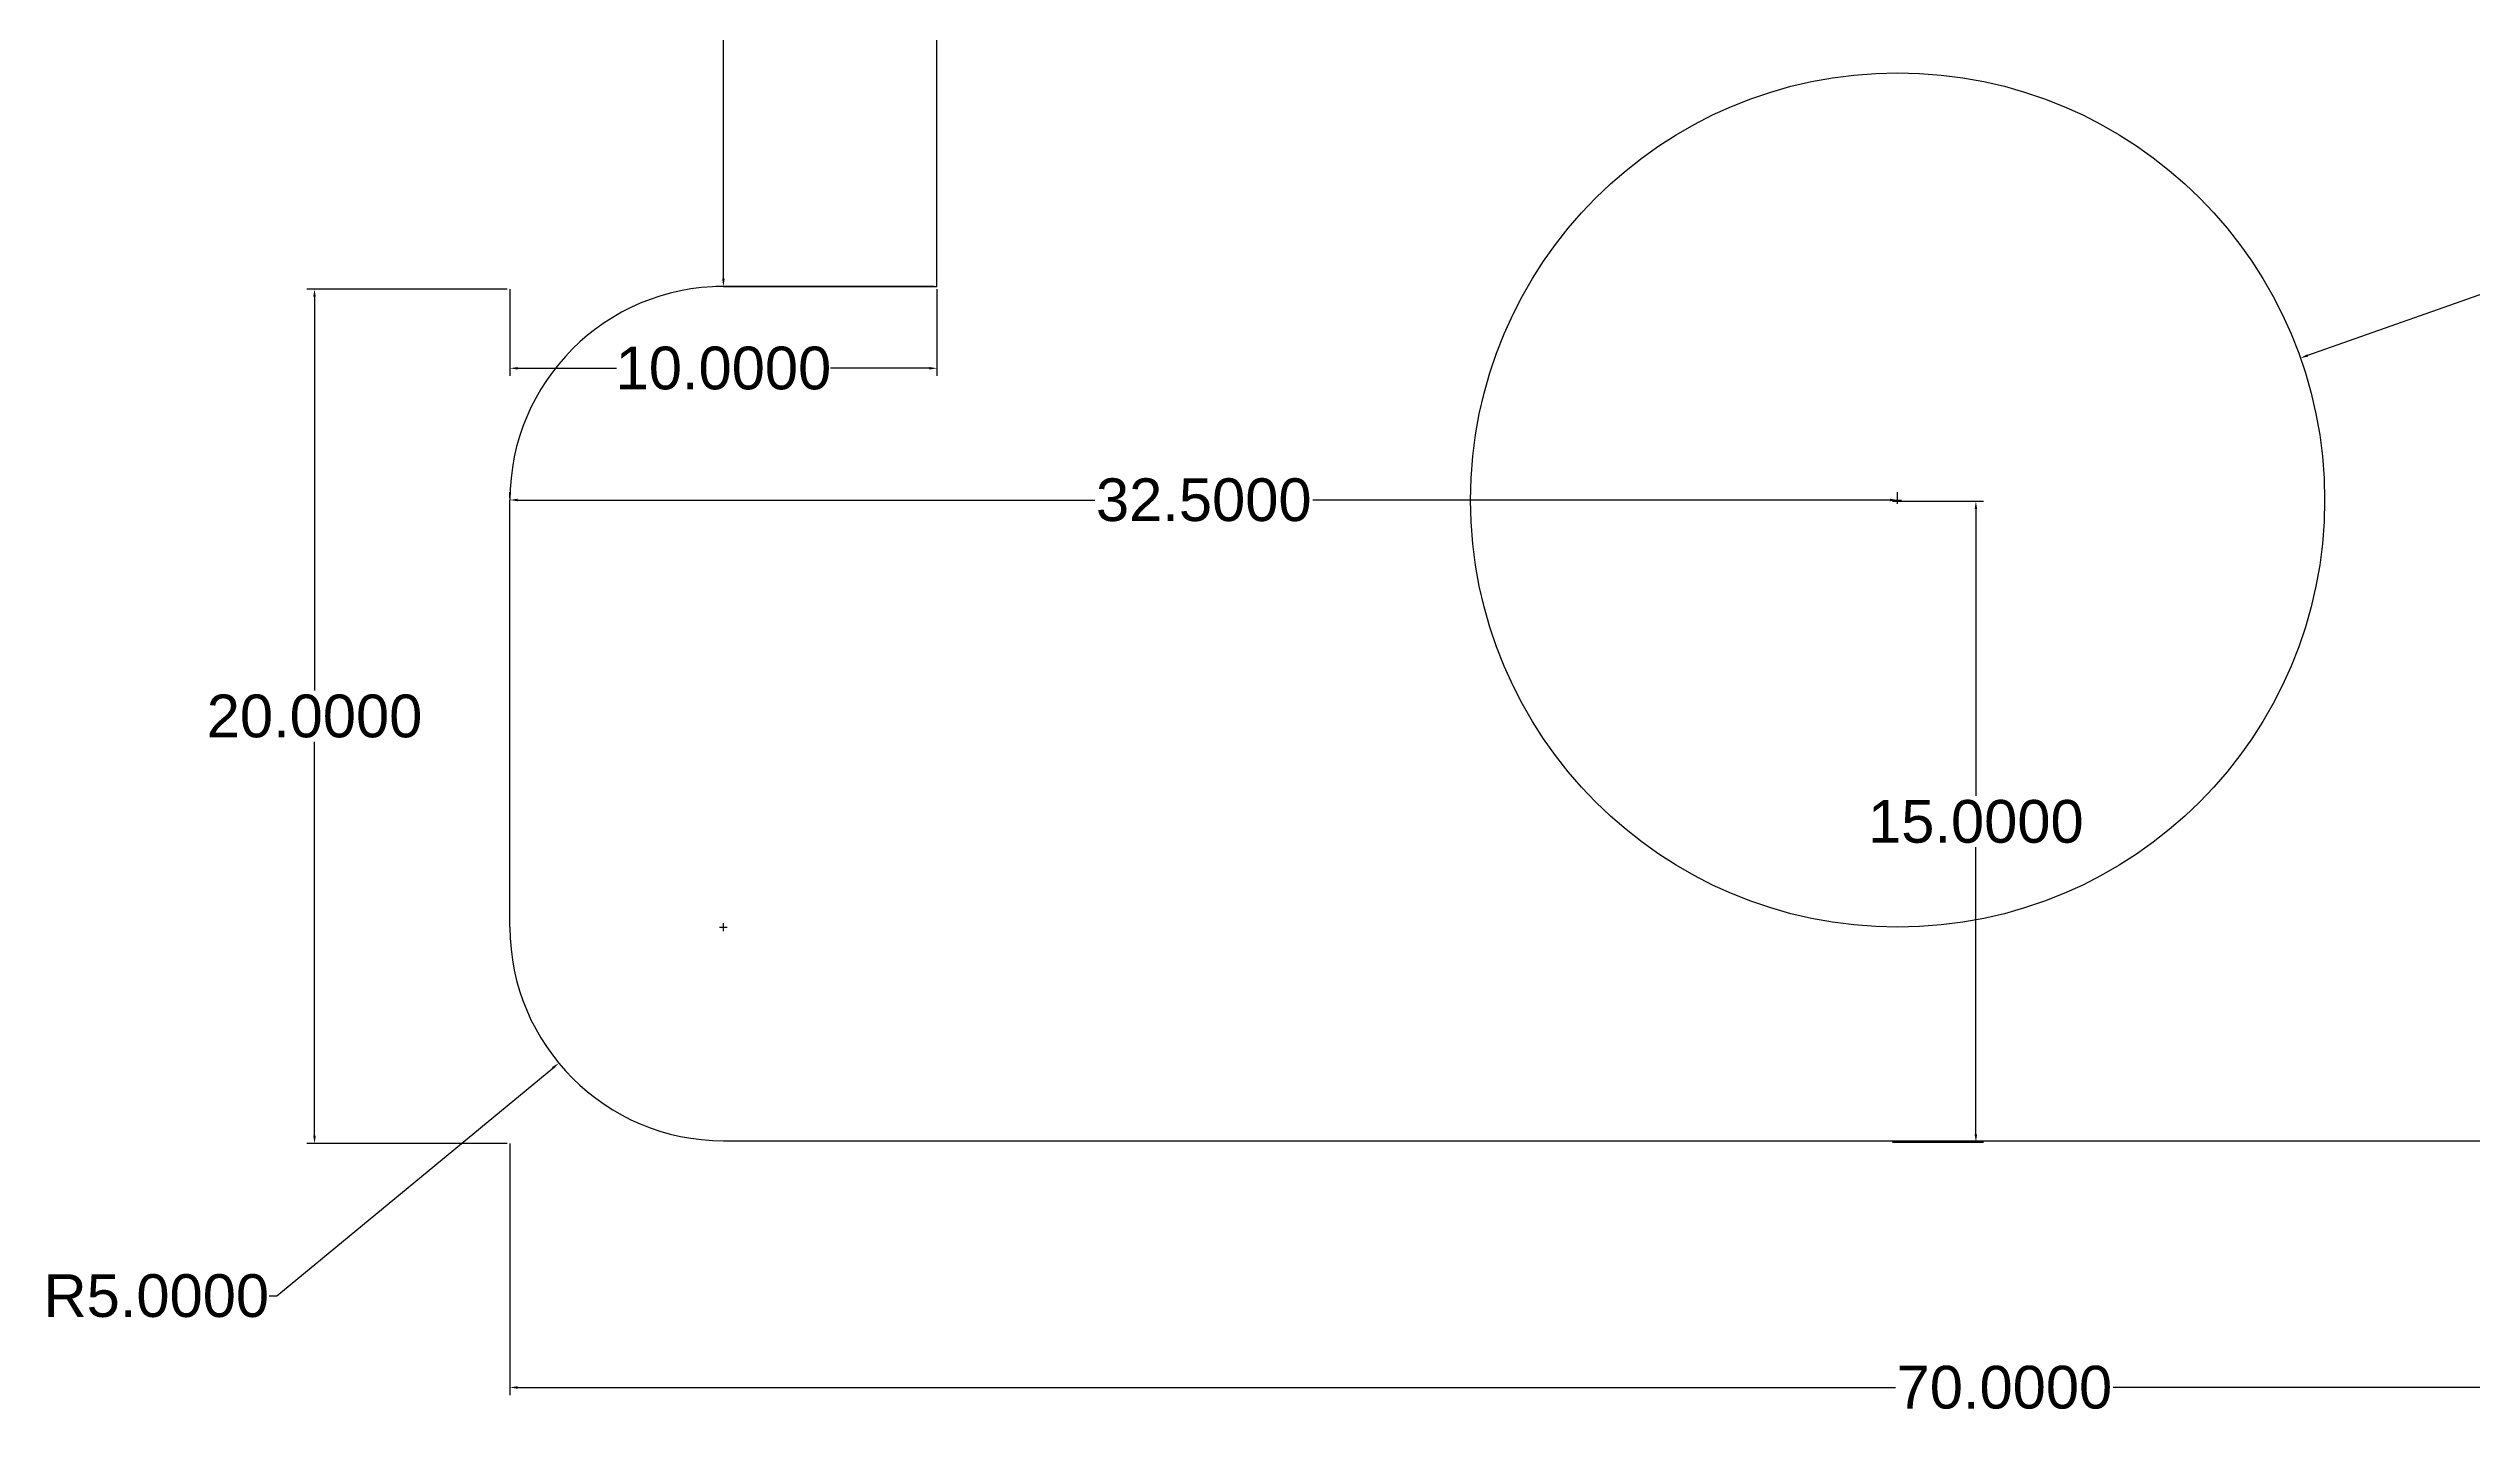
# Model space of a CAD drawing. Header units: inches. Extents: x -10.8 to 83.2, y -6.4 to 53.1.
# Drawn here: x -10.8 to 45.9, y -6.4 to 25.6 of the extents above; entities that cross this region are included whole.
import ezdxf

# ---------------------------------------------------------------- set-up
doc = ezdxf.new("R2010")
doc.units = ezdxf.units.IN
doc.header["$MEASUREMENT"] = 0
doc.styles.get("Standard").update_dxf_attribs({"font": 'arial.ttf', "height": 1})
doc.dimstyles.get("Standard").update_dxf_attribs({"dimtxt": 0.18, "dimasz": 0.18, "dimexe": 0.18, "dimexo": 0.0625, "dimgap": 0.09, "dimtad": 0, "dimtih": 1, "dimtoh": 1, "dimdec": 4, "dimzin": 0, "dimdsep": 46, "dimtxsty": 'Standard', "dimcen": 0.09, "dimadec": 0, "dimazin": 0, "dimtfac": 1, "dimtdec": 4, "dimtofl": 0, "dimtmove": 0, "dimatfit": 3, "dimfxl": 1, "dimtolj": 1, "dimtzin": 0, "dimarcsym": 0})

# ---------------------------------------------------------------- blocks, each defined once
blk = doc.blocks.new('*D5')
at = {"color": 0, "lineweight": -2, "transparency": 16777216}
for p, q in [((0, -0.062), (0, -5.956)), ((70, -0.062), (70, -5.956)), ((0.18, -5.776), (32.452, -5.776)), ((69.82, -5.776), (37.548, -5.776))]:
    blk.add_line(p, q, dxfattribs=at)
at = {"color": 0, "transparency": 16777216}
for points in [[(0.18, -5.746), (0.18, -5.806), (0, -5.776)], [(69.82, -5.746), (69.82, -5.806), (70, -5.776)]]:
    blk.add_solid(points, dxfattribs=at)
at = {"layer": 'Defpoints', "color": 0, "transparency": 16777216}
for p in [(0, 0), (70, 0), (0, -5.776)]:
    blk.add_point(p, dxfattribs=at)
at = {"color": 0, "transparency": 16777216, "insert": (35, -5.776), "char_height": 1, "attachment_point": 5}
blk.add_mtext('\\A1;70.0000', dxfattribs=at)
blk = doc.blocks.new('*D6')
at = {"color": 0, "lineweight": -2, "transparency": 16777216}
for p, q in [((-0.062, 19.938), (-4.756, 19.938)), ((-4.576, 19.758), (-4.576, 10.538)), ((-4.576, 0.118), (-4.576, 9.337)), ((-0.062, -0.062), (-4.756, -0.062))]:
    blk.add_line(p, q, dxfattribs=at)
at = {"color": 0, "transparency": 16777216}
for points in [[(-4.606, 19.758), (-4.546, 19.758), (-4.576, 19.938)], [(-4.606, 0.118), (-4.546, 0.118), (-4.576, -0.062)]]:
    blk.add_solid(points, dxfattribs=at)
at = {"layer": 'Defpoints', "color": 0, "transparency": 16777216}
for p in [(-4.576, 19.938), (0, 19.938), (0, -0.062)]:
    blk.add_point(p, dxfattribs=at)
at = {"color": 0, "transparency": 16777216, "insert": (-4.576, 9.938), "char_height": 1, "attachment_point": 5}
blk.add_mtext('\\A1;20.0000', dxfattribs=at)
blk = doc.blocks.new('*D7')
at = {"color": 0, "lineweight": -2, "transparency": 16777216}
for p, q in [((9.938, 40), (4.82, 40)), ((5, 39.82), (5, 30.601)), ((5, 20.18), (5, 29.399)), ((9.938, 20), (4.82, 20))]:
    blk.add_line(p, q, dxfattribs=at)
at = {"color": 0, "transparency": 16777216}
for points in [[(4.97, 39.82), (5.03, 39.82), (5, 40)], [(4.97, 20.18), (5.03, 20.18), (5, 20)]]:
    blk.add_solid(points, dxfattribs=at)
at = {"layer": 'Defpoints', "color": 0, "transparency": 16777216}
for p in [(5, 40), (10, 40), (10, 20)]:
    blk.add_point(p, dxfattribs=at)
at = {"color": 0, "transparency": 16777216, "insert": (5, 30), "char_height": 1, "attachment_point": 5}
blk.add_mtext('\\A1;20.0000', dxfattribs=at)
blk = doc.blocks.new('*D8')
at = {"color": 0, "lineweight": -2, "transparency": 16777216}
for p, q in [((0, 15.062), (0, 15.18)), ((0.18, 15), (13.698, 15)), ((32.32, 15), (18.802, 15)), ((32.5, 15.062), (32.5, 15.18))]:
    blk.add_line(p, q, dxfattribs=at)
at = {"color": 0, "transparency": 16777216}
for points in [[(0.18, 15.03), (0.18, 14.97), (0, 15)], [(32.32, 15.03), (32.32, 14.97), (32.5, 15)]]:
    blk.add_solid(points, dxfattribs=at)
at = {"layer": 'Defpoints', "color": 0, "transparency": 16777216}
for p in [(0, 15), (0, 15), (32.5, 15)]:
    blk.add_point(p, dxfattribs=at)
at = {"color": 0, "transparency": 16777216, "insert": (16.25, 15), "char_height": 1, "attachment_point": 5}
blk.add_mtext('\\A1;32.5000', dxfattribs=at)
blk = doc.blocks.new('*D9')
at = {"color": 0, "lineweight": -2, "transparency": 16777216}
for p, q in [((32.383, 14.97), (34.512, 14.97)), ((34.332, 14.79), (34.332, 8.071)), ((34.332, 0.15), (34.332, 6.869)), ((32.383, -0.03), (34.512, -0.03))]:
    blk.add_line(p, q, dxfattribs=at)
at = {"color": 0, "transparency": 16777216}
for points in [[(34.302, 14.79), (34.362, 14.79), (34.332, 14.97)], [(34.302, 0.15), (34.362, 0.15), (34.332, -0.03)]]:
    blk.add_solid(points, dxfattribs=at)
at = {"layer": 'Defpoints', "color": 0, "transparency": 16777216}
for p in [(32.32, 14.97), (32.32, -0.03), (34.332, -0.03)]:
    blk.add_point(p, dxfattribs=at)
at = {"color": 0, "transparency": 16777216, "insert": (34.332, 7.47), "char_height": 1, "attachment_point": 5}
blk.add_mtext('\\A1;15.0000', dxfattribs=at)
blk = doc.blocks.new('*D10')
at = {"color": 0, "lineweight": -2, "transparency": 16777216}
for p, q in [((0, 19.938), (0, 17.904)), ((10, 19.938), (10, 17.904)), ((0.18, 18.084), (2.495, 18.084)), ((9.82, 18.084), (7.505, 18.084))]:
    blk.add_line(p, q, dxfattribs=at)
at = {"color": 0, "transparency": 16777216}
for points in [[(0.18, 18.114), (0.18, 18.054), (0, 18.084)], [(9.82, 18.114), (9.82, 18.054), (10, 18.084)]]:
    blk.add_solid(points, dxfattribs=at)
at = {"layer": 'Defpoints', "color": 0, "transparency": 16777216}
for p in [(0, 20), (10, 20), (0, 18.084)]:
    blk.add_point(p, dxfattribs=at)
at = {"color": 0, "transparency": 16777216, "insert": (5, 18.084), "char_height": 1, "attachment_point": 5}
blk.add_mtext('\\A1;10.0000', dxfattribs=at)
blk = doc.blocks.new('*D11')
at = {"color": 0, "lineweight": -2, "transparency": 16777216}
for p, q in [((4.91, 5), (5.09, 5)), ((5, 4.91), (5, 5.09)), ((-5.459, -3.632), (1.005, 1.703)), ((-5.639, -3.632), (-5.459, -3.632))]:
    blk.add_line(p, q, dxfattribs=at)
at = {"color": 0, "transparency": 16777216}
blk.add_solid([(0.986, 1.726), (1.024, 1.68), (1.144, 1.817)], dxfattribs=at)
at = {"layer": 'Defpoints', "color": 0, "transparency": 16777216}
for p in [(5, 5), (1.144, 1.817)]:
    blk.add_point(p, dxfattribs=at)
at = {"color": 0, "transparency": 16777216, "insert": (-8.281, -3.632), "char_height": 1, "attachment_point": 5}
blk.add_mtext('\\A1;R5.0000', dxfattribs=at)
blk = doc.blocks.new('*D18')
at = {"color": 0, "lineweight": -2, "transparency": 16777216}
for p, q in [((46.666, 19.991), (42.102, 18.383)), ((46.846, 19.991), (46.666, 19.991)), ((32.41, 15), (32.59, 15)), ((32.5, 14.91), (32.5, 15.09))]:
    blk.add_line(p, q, dxfattribs=at)
at = {"color": 0, "transparency": 16777216}
blk.add_solid([(42.092, 18.411), (42.111, 18.355), (41.932, 18.323)], dxfattribs=at)
at = {"layer": 'Defpoints', "color": 0, "transparency": 16777216}
for p in [(41.932, 18.323), (32.5, 15)]:
    blk.add_point(p, dxfattribs=at)
at = {"color": 0, "transparency": 16777216, "insert": (49.877, 19.991), "char_height": 1, "attachment_point": 5}
blk.add_mtext('\\A1;R10.0000', dxfattribs=at)

msp = doc.modelspace()

# ---------------------------------------------------------------- linework, layer by layer
for p, q in [((10, 20), (10, 35)), ((5, 20), (10, 20)), ((0, 5), (0, 15)), ((5, 0), (70, 0))]:
    msp.add_line(p, q)
msp.add_circle((32.5, 15), 10)
for centre, start, end in [((5, 15), 90, 180), ((5, 5), 180, 270)]:
    msp.add_arc(centre, 5, start, end)

# ---------------------------------------------------------------- dimensions: what is measured, and where the dimension line sits
for p1, p2, distance, picture, middle in [((10, 20), (10, 40), 5, '*D7', (5, 30)), ((0, -0.0625), (0, 19.9375), 4.57587, '*D6', (-4.57587, 9.9375)), ((10, 20), (0, 20), 1.91631, '*D10', (5, 18.08369)), ((32.5, 15), (0, 15), 0, '*D8', (16.25, 15)), ((32.32, 14.97), (32.32, -0.03), 2.01244, '*D9', (34.33244, 7.47)), ((70, 0), (0, 0), 5.77634, '*D5', (35, -5.77634))]:
    dim = msp.add_aligned_dim(p1=p1, p2=p2, distance=distance, dimstyle='Standard')
    dim.commit()
    dim.dimension.update_dxf_attribs({"geometry": picture, "text_midpoint": middle})
for center, mpoint, picture, middle in [((32.5, 15), (41.93173, 18.32302), '*D18', (49.87725, 19.99111)), ((5, 5), (1.14369, 1.81741), '*D11', (-8.2813, -3.63155))]:
    dim = msp.add_radius_dim(center=center, mpoint=mpoint, dimstyle='Standard')
    dim.commit()
    dim.dimension.update_dxf_attribs({"geometry": picture, "text_midpoint": middle, "dimtype": 164})

doc.saveas('drawing.dxf')
